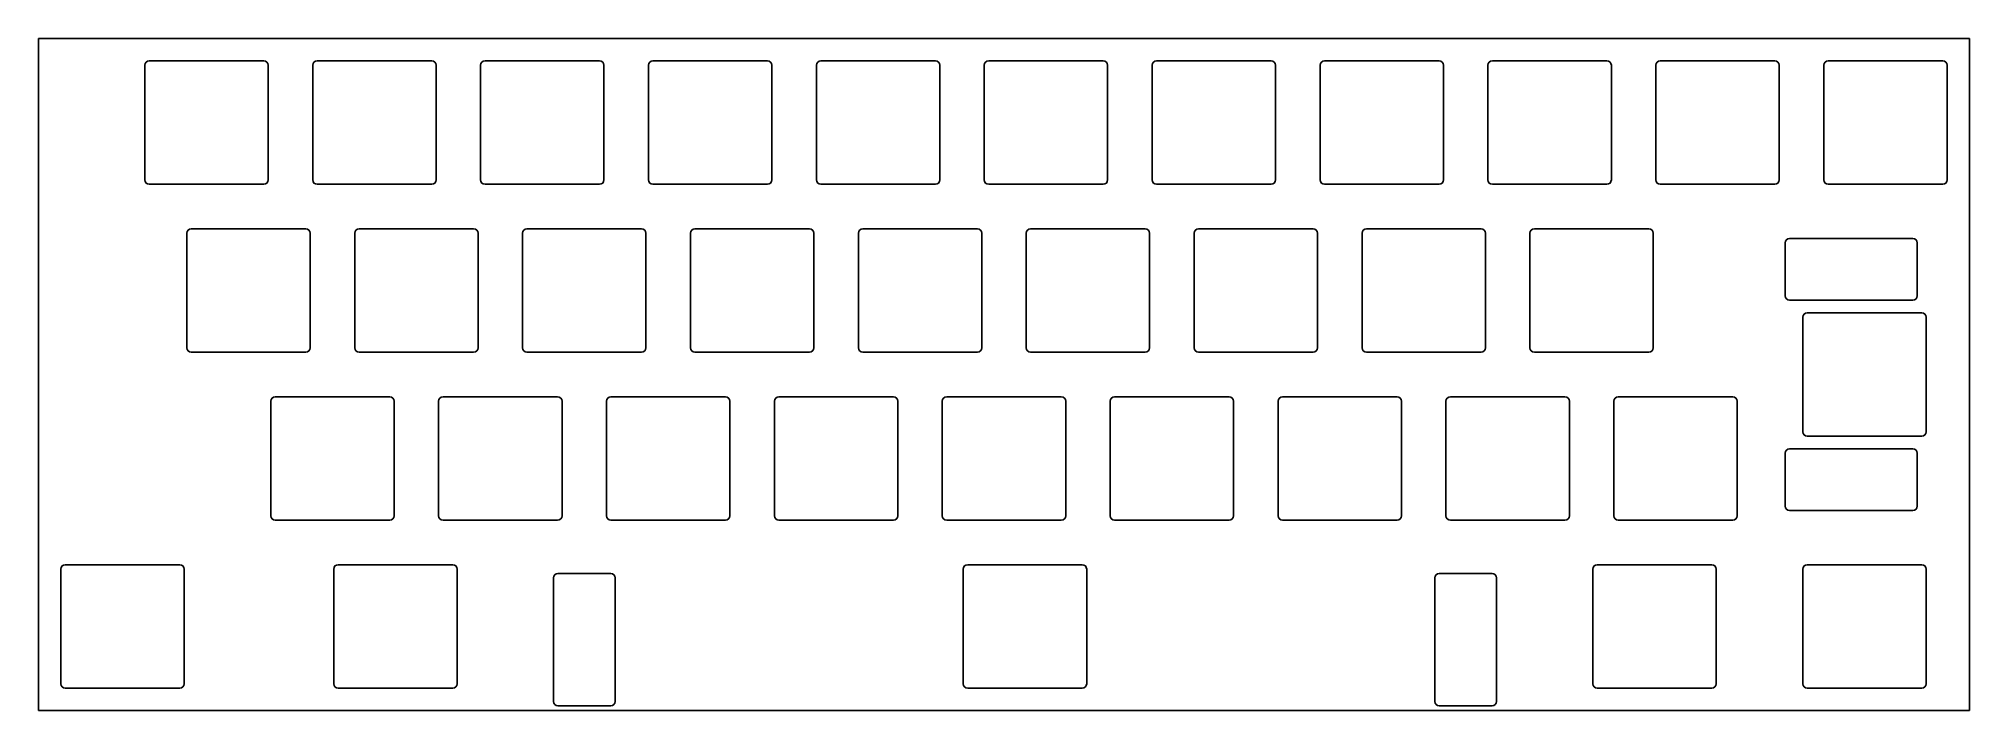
# Model space of a CAD drawing. Header units: millimetres. Extents: x 0 to 219, y -76 to 0.
import ezdxf

# ---------------------------------------------------------------- set-up
doc = ezdxf.new("R2010")
doc.units = ezdxf.units.MM

msp = doc.modelspace()

# ---------------------------------------------------------------- linework, layer by layer
for p, q in [((0, 0), (219.075, 0)), ((0, 0), (0, -76.2)), ((219.075, 0), (219.075, -76.2)), ((12.05, -3.025), (12.05, -16.025)), ((12.55, -2.525), (25.55, -2.525)), ((26.05, -3.025), (26.05, -16.025)), ((31.1, -3.025), (31.1, -16.025)), ((31.6, -2.525), (44.6, -2.525)), ((45.1, -3.025), (45.1, -16.025)), ((50.15, -3.025), (50.15, -16.025)), ((50.65, -2.525), (63.65, -2.525)), ((64.15, -3.025), (64.15, -16.025)), ((69.2, -3.025), (69.2, -16.025)), ((69.7, -2.525), (82.7, -2.525)), ((83.2, -3.025), (83.2, -16.025)), ((88.25, -3.025), (88.25, -16.025)), ((88.75, -2.525), (101.75, -2.525)), ((102.25, -3.025), (102.25, -16.025)), ((107.3, -3.025), (107.3, -16.025)), ((107.8, -2.525), (120.8, -2.525)), ((121.3, -3.025), (121.3, -16.025)), ((126.35, -3.025), (126.35, -16.025)), ((126.85, -2.525), (139.85, -2.525)), ((140.35, -3.025), (140.35, -16.025)), ((145.4, -3.025), (145.4, -16.025)), ((145.9, -2.525), (158.9, -2.525)), ((159.4, -3.025), (159.4, -16.025)), ((164.45, -3.025), (164.45, -16.025)), ((164.95, -2.525), (177.95, -2.525)), ((178.45, -3.025), (178.45, -16.025)), ((183.5, -3.025), (183.5, -16.025)), ((184, -2.525), (197, -2.525)), ((197.5, -3.025), (197.5, -16.025)), ((202.55, -3.025), (202.55, -16.025)), ((203.05, -2.525), (216.05, -2.525)), ((216.55, -3.025), (216.55, -16.025)), ((12.55, -16.525), (25.55, -16.525)), ((31.6, -16.525), (44.6, -16.525)), ((50.65, -16.525), (63.65, -16.525)), ((69.7, -16.525), (82.7, -16.525)), ((88.75, -16.525), (101.75, -16.525)), ((107.8, -16.525), (120.8, -16.525)), ((126.85, -16.525), (139.85, -16.525)), ((145.9, -16.525), (158.9, -16.525)), ((164.95, -16.525), (177.95, -16.525)), ((184, -16.525), (197, -16.525)), ((203.05, -16.525), (216.05, -16.525)), ((17.3125, -21.575), (30.3125, -21.575)), ((36.3625, -21.575), (49.3625, -21.575)), ((55.4125, -21.575), (68.4125, -21.575)), ((74.4625, -21.575), (87.4625, -21.575)), ((93.5125, -21.575), (106.5125, -21.575)), ((112.5625, -21.575), (125.5625, -21.575)), ((131.6125, -21.575), (144.6125, -21.575)), ((150.6625, -21.575), (163.6625, -21.575)), ((169.7125, -21.575), (182.7125, -21.575)), ((16.8125, -22.075), (16.8125, -35.075)), ((30.8125, -22.075), (30.8125, -35.075)), ((35.8625, -22.075), (35.8625, -35.075)), ((49.8625, -22.075), (49.8625, -35.075)), ((54.9125, -22.075), (54.9125, -35.075)), ((68.9125, -22.075), (68.9125, -35.075)), ((73.9625, -22.075), (73.9625, -35.075)), ((87.9625, -22.075), (87.9625, -35.075)), ((93.0125, -22.075), (93.0125, -35.075)), ((107.0125, -22.075), (107.0125, -35.075)), ((112.0625, -22.075), (112.0625, -35.075)), ((126.0625, -22.075), (126.0625, -35.075)), ((131.1125, -22.075), (131.1125, -35.075)), ((145.1125, -22.075), (145.1125, -35.075)), ((150.1625, -22.075), (150.1625, -35.075)), ((164.1625, -22.075), (164.1625, -35.075)), ((169.2125, -22.075), (169.2125, -35.075)), ((183.2125, -22.075), (183.2125, -35.075)), ((198.16875, -23.162), (198.16875, -29.162)), ((212.66875, -22.662), (198.66875, -22.662)), ((213.16875, -23.162), (213.16875, -29.162)), ((212.66875, -29.662), (198.66875, -29.662)), ((200.16875, -31.6), (200.16875, -44.6)), ((213.66875, -31.1), (200.66875, -31.1)), ((214.16875, -31.6), (214.16875, -44.6)), ((17.3125, -35.575), (30.3125, -35.575)), ((36.3625, -35.575), (49.3625, -35.575)), ((55.4125, -35.575), (68.4125, -35.575)), ((74.4625, -35.575), (87.4625, -35.575)), ((93.5125, -35.575), (106.5125, -35.575)), ((112.5625, -35.575), (125.5625, -35.575)), ((131.6125, -35.575), (144.6125, -35.575)), ((150.6625, -35.575), (163.6625, -35.575)), ((169.7125, -35.575), (182.7125, -35.575)), ((26.3375, -41.125), (26.3375, -54.125)), ((26.8375, -40.625), (39.8375, -40.625)), ((40.3375, -41.125), (40.3375, -54.125)), ((45.3875, -41.125), (45.3875, -54.125)), ((45.8875, -40.625), (58.8875, -40.625)), ((59.3875, -41.125), (59.3875, -54.125)), ((64.4375, -41.125), (64.4375, -54.125)), ((64.9375, -40.625), (77.9375, -40.625)), ((78.4375, -41.125), (78.4375, -54.125)), ((83.4875, -41.125), (83.4875, -54.125)), ((83.9875, -40.625), (96.9875, -40.625)), ((97.4875, -41.125), (97.4875, -54.125)), ((102.5375, -41.125), (102.5375, -54.125)), ((103.0375, -40.625), (116.0375, -40.625)), ((116.5375, -41.125), (116.5375, -54.125)), ((121.5875, -41.125), (121.5875, -54.125)), ((122.0875, -40.625), (135.0875, -40.625)), ((135.5875, -41.125), (135.5875, -54.125)), ((140.6375, -41.125), (140.6375, -54.125)), ((141.1375, -40.625), (154.1375, -40.625)), ((154.6375, -41.125), (154.6375, -54.125)), ((159.6875, -41.125), (159.6875, -54.125)), ((160.1875, -40.625), (173.1875, -40.625)), ((173.6875, -41.125), (173.6875, -54.125)), ((178.7375, -41.125), (178.7375, -54.125)), ((179.2375, -40.625), (192.2375, -40.625)), ((192.7375, -41.125), (192.7375, -54.125)), ((213.66875, -45.1), (200.66875, -45.1)), ((198.16875, -47.038), (198.16875, -53.038)), ((212.66875, -46.538), (198.66875, -46.538)), ((213.16875, -47.038), (213.16875, -53.038)), ((26.8375, -54.625), (39.8375, -54.625)), ((45.8875, -54.625), (58.8875, -54.625)), ((64.9375, -54.625), (77.9375, -54.625)), ((83.9875, -54.625), (96.9875, -54.625)), ((103.0375, -54.625), (116.0375, -54.625)), ((122.0875, -54.625), (135.0875, -54.625)), ((141.1375, -54.625), (154.1375, -54.625)), ((160.1875, -54.625), (173.1875, -54.625)), ((179.2375, -54.625), (192.2375, -54.625)), ((212.66875, -53.538), (198.66875, -53.538)), ((2.525, -60.175), (2.525, -73.175)), ((3.025, -59.675), (16.025, -59.675)), ((16.525, -60.175), (16.525, -73.175)), ((33.48125, -60.175), (33.48125, -73.175)), ((33.98125, -59.675), (46.98125, -59.675)), ((47.48125, -60.175), (47.48125, -73.175)), ((58.41875, -61.175), (58.41875, -75.175)), ((58.91875, -60.675), (64.91875, -60.675)), ((65.41875, -61.175), (65.41875, -75.175)), ((104.91875, -60.175), (104.91875, -73.175)), ((105.41875, -59.675), (118.41875, -59.675)), ((118.91875, -60.175), (118.91875, -73.175)), ((158.41875, -61.175), (158.41875, -75.175)), ((158.91875, -60.675), (164.91875, -60.675)), ((165.41875, -61.175), (165.41875, -75.175)), ((176.35625, -60.175), (176.35625, -73.175)), ((176.85625, -59.675), (189.85625, -59.675)), ((190.35625, -60.175), (190.35625, -73.175)), ((200.16875, -60.175), (200.16875, -73.175)), ((200.66875, -59.675), (213.66875, -59.675)), ((214.16875, -60.175), (214.16875, -73.175)), ((3.025, -73.675), (16.025, -73.675)), ((33.98125, -73.675), (46.98125, -73.675)), ((105.41875, -73.675), (118.41875, -73.675)), ((176.85625, -73.675), (189.85625, -73.675)), ((200.66875, -73.675), (213.66875, -73.675)), ((0, -76.2), (219.075, -76.2)), ((58.91875, -75.675), (64.91875, -75.675)), ((158.91875, -75.675), (164.91875, -75.675))]:
    msp.add_line(p, q)
for centre, start, end in [((12.55, -3.025), 90, 180), ((25.55, -3.025), 0, 90), ((31.6, -3.025), 90, 180), ((44.6, -3.025), 0, 90), ((50.65, -3.025), 90, 180), ((63.65, -3.025), 0, 90), ((69.7, -3.025), 90, 180), ((82.7, -3.025), 0, 90), ((88.75, -3.025), 90, 180), ((101.75, -3.025), 0, 90), ((107.8, -3.025), 90, 180), ((120.8, -3.025), 0, 90), ((126.85, -3.025), 90, 180), ((139.85, -3.025), 0, 90), ((145.9, -3.025), 90, 180), ((158.9, -3.025), 0, 90), ((164.95, -3.025), 90, 180), ((177.95, -3.025), 0, 90), ((184, -3.025), 90, 180), ((197, -3.025), 0, 90), ((203.05, -3.025), 90, 180), ((216.05, -3.025), 0, 90), ((12.55, -16.025), 180, 270), ((25.55, -16.025), 270, 360), ((31.6, -16.025), 180, 270), ((44.6, -16.025), 270, 360), ((50.65, -16.025), 180, 270), ((63.65, -16.025), 270, 360), ((69.7, -16.025), 180, 270), ((82.7, -16.025), 270, 360), ((88.75, -16.025), 180, 270), ((101.75, -16.025), 270, 360), ((107.8, -16.025), 180, 270), ((120.8, -16.025), 270, 360), ((126.85, -16.025), 180, 270), ((139.85, -16.025), 270, 360), ((145.9, -16.025), 180, 270), ((158.9, -16.025), 270, 360), ((164.95, -16.025), 180, 270), ((177.95, -16.025), 270, 360), ((184, -16.025), 180, 270), ((197, -16.025), 270, 360), ((203.05, -16.025), 180, 270), ((216.05, -16.025), 270, 360), ((17.3125, -22.075), 90, 180), ((30.3125, -22.075), 0, 90), ((36.3625, -22.075), 90, 180), ((49.3625, -22.075), 0, 90), ((55.4125, -22.075), 90, 180), ((68.4125, -22.075), 0, 90), ((74.4625, -22.075), 90, 180), ((87.4625, -22.075), 0, 90), ((93.5125, -22.075), 90, 180), ((106.5125, -22.075), 0, 90), ((112.5625, -22.075), 90, 180), ((125.5625, -22.075), 0, 90), ((131.6125, -22.075), 90, 180), ((144.6125, -22.075), 0, 90), ((150.6625, -22.075), 90, 180), ((163.6625, -22.075), 0, 90), ((169.7125, -22.075), 90, 180), ((182.7125, -22.075), 0, 90), ((198.66875, -23.162), 90, 180), ((212.66875, -23.162), 0, 90), ((198.66875, -29.162), 180, 270), ((212.66875, -29.162), -90, 0), ((200.66875, -31.6), 90, 180), ((213.66875, -31.6), 0, 90), ((17.3125, -35.075), 180, 270), ((30.3125, -35.075), 270, 360), ((36.3625, -35.075), 180, 270), ((49.3625, -35.075), 270, 360), ((55.4125, -35.075), 180, 270), ((68.4125, -35.075), 270, 360), ((74.4625, -35.075), 180, 270), ((87.4625, -35.075), 270, 360), ((93.5125, -35.075), 180, 270), ((106.5125, -35.075), 270, 360), ((112.5625, -35.075), 180, 270), ((125.5625, -35.075), 270, 360), ((131.6125, -35.075), 180, 270), ((144.6125, -35.075), 270, 360), ((150.6625, -35.075), 180, 270), ((163.6625, -35.075), 270, 360), ((169.7125, -35.075), 180, 270), ((182.7125, -35.075), 270, 360), ((26.8375, -41.125), 90, 180), ((39.8375, -41.125), 0, 90), ((45.8875, -41.125), 90, 180), ((58.8875, -41.125), 0, 90), ((64.9375, -41.125), 90, 180), ((77.9375, -41.125), 0, 90), ((83.9875, -41.125), 90, 180), ((96.9875, -41.125), 0, 90), ((103.0375, -41.125), 90, 180), ((116.0375, -41.125), 0, 90), ((122.0875, -41.125), 90, 180), ((135.0875, -41.125), 0, 90), ((141.1375, -41.125), 90, 180), ((154.1375, -41.125), 0, 90), ((160.1875, -41.125), 90, 180), ((173.1875, -41.125), 0, 90), ((179.2375, -41.125), 90, 180), ((192.2375, -41.125), 0, 90), ((200.66875, -44.6), 180, 270), ((213.66875, -44.6), -90, 0), ((198.66875, -47.038), 90, 180), ((212.66875, -47.038), 0, 90), ((26.8375, -54.125), 180, 270), ((39.8375, -54.125), 270, 360), ((45.8875, -54.125), 180, 270), ((58.8875, -54.125), 270, 360), ((64.9375, -54.125), 180, 270), ((77.9375, -54.125), 270, 360), ((83.9875, -54.125), 180, 270), ((96.9875, -54.125), 270, 360), ((103.0375, -54.125), 180, 270), ((116.0375, -54.125), 270, 360), ((122.0875, -54.125), 180, 270), ((135.0875, -54.125), 270, 360), ((141.1375, -54.125), 180, 270), ((154.1375, -54.125), 270, 360), ((160.1875, -54.125), 180, 270), ((173.1875, -54.125), 270, 360), ((179.2375, -54.125), 180, 270), ((192.2375, -54.125), 270, 360), ((198.66875, -53.038), 180, 270), ((212.66875, -53.038), -90, 0), ((3.025, -60.175), 90, 180), ((16.025, -60.175), 0, 90), ((33.98125, -60.175), 90, 180), ((46.98125, -60.175), 0, 90), ((58.91875, -61.175), 90, 180), ((64.91875, -61.175), 0, 90), ((105.41875, -60.175), 90, 180), ((118.41875, -60.175), 0, 90), ((158.91875, -61.175), 90, 180), ((164.91875, -61.175), 0, 90), ((176.85625, -60.175), 90, 180), ((189.85625, -60.175), 0, 90), ((200.66875, -60.175), 90, 180), ((213.66875, -60.175), 0, 90), ((3.025, -73.175), 180, 270), ((16.025, -73.175), 270, 360), ((33.98125, -73.175), 180, 270), ((46.98125, -73.175), 270, 360), ((105.41875, -73.175), 180, 270), ((118.41875, -73.175), 270, 360), ((176.85625, -73.175), 180, 270), ((189.85625, -73.175), 270, 360), ((200.66875, -73.175), 180, 270), ((213.66875, -73.175), 270, 360), ((58.91875, -75.175), 180, 270), ((64.91875, -75.175), 270, 360), ((158.91875, -75.175), 180, 270), ((164.91875, -75.175), 270, 360)]:
    msp.add_arc(centre, 0.5, start, end)

doc.saveas('drawing.dxf')
